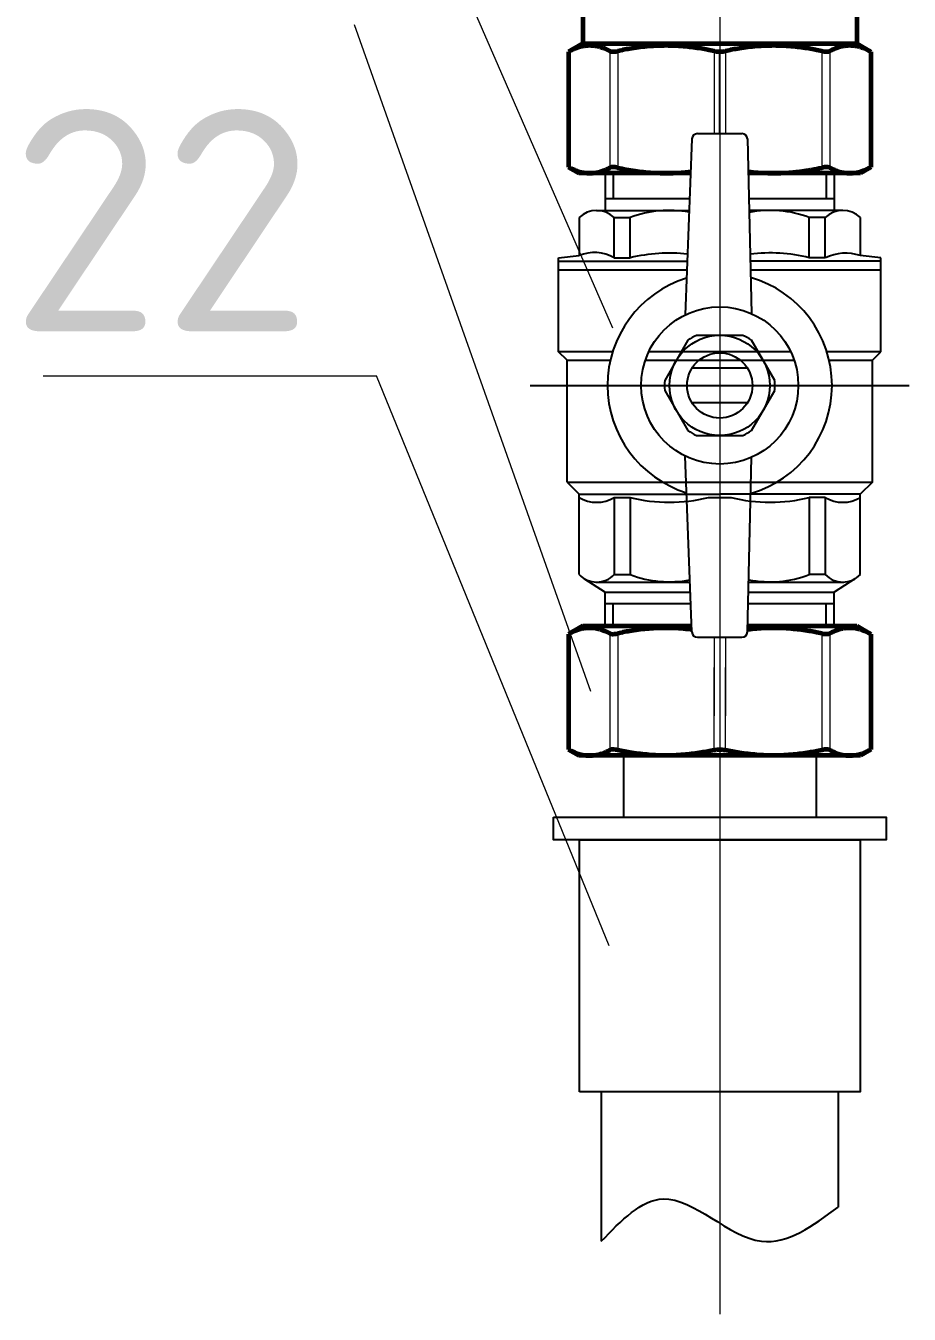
# Model space of a CAD drawing. Header units: millimetres. Extents: x -718 to 68664, y -49984 to -979.
# Drawn here: x 19083 to 20276, y -38811 to -37071 of the extents above; entities that cross this region are included whole.
import ezdxf

# ---------------------------------------------------------------- set-up
doc = ezdxf.new("R2010")
doc.units = ezdxf.units.MM
doc.layers.add('Text', color=7, linetype='Continuous', lineweight=15)
doc.layers.add('ГВС (Т3)_20', color=10, linetype='Continuous', lineweight=25)
doc.styles.add('ISOCPEUR', font='isocpeur.ttf', dxfattribs={"width": 0.65})

msp = doc.modelspace()

# ---------------------------------------------------------------- linework, layer by layer
at = {"layer": 'Text'}
msp.add_line((20020.4, -35223.3), (20020.4, -38810.5), dxfattribs=at)
for points in [[(19876.1, -37479.5), (19502.3, -36622.8)], [(19846.5, -37969.8), (19527.2, -37069.9)], [(19106.9, -37543.5), (19556.9, -37543.5)], [(19871.1, -38313.1), (19556.9, -37543.5)]]:
    msp.add_lwpolyline(points, dxfattribs=at)
at = {"layer": 'ГВС (Т3)_20', "lineweight": 60}
for p, q in [((19835.4, -37055), (19835.4, -37095)), ((20205.4, -37055), (20205.4, -37095)), ((19835.4, -37095), (19816.4, -37106)), ((19835.4, -37095), (20205.4, -37095)), ((20205.4, -37095), (20224.4, -37106)), ((19817.9, -37105.2), (19816.4, -37106)), ((19816.4, -37106), (19816.4, -37261.9)), ((20222.9, -37105.2), (20224.4, -37106)), ((20224.4, -37106), (20224.4, -37261.9)), ((19816.4, -37261.9), (19830.4, -37270)), ((19817.9, -37262.7), (19816.4, -37261.9)), ((19844.8, -37270), (19830.4, -37270)), ((19947.7, -37270), (19844.8, -37270)), ((19981.1, -37270), (19947.7, -37270)), ((20093.1, -37270), (20058.9, -37270)), ((20195.9, -37270), (20093.1, -37270)), ((20210.4, -37270), (20195.9, -37270)), ((20224.4, -37261.9), (20210.4, -37270)), ((20224.4, -37261.9), (20222.9, -37262.7)), ((19835.4, -37881.2), (19816.4, -37892.2)), ((19835.4, -37881.2), (19982.6, -37881.2)), ((20058.1, -37881.2), (20205.4, -37881.2)), ((20205.4, -37881.2), (20224.4, -37892.2)), ((19817.9, -37891.4), (19816.4, -37892.2)), ((19816.4, -37892.2), (19816.4, -38048.1)), ((20222.9, -37891.4), (20224.4, -37892.2)), ((20224.4, -37892.2), (20224.4, -38048.1)), ((19816.4, -38048.1), (19830.4, -38056.2)), ((19817.9, -38048.9), (19816.4, -38048.1)), ((19947.7, -38056.2), (19830.4, -38056.2)), ((20058.9, -38056.2), (19947.7, -38056.2)), ((20093.1, -38056.2), (20058.9, -38056.2)), ((20210.4, -38056.2), (20093.1, -38056.2)), ((20224.4, -38048.1), (20210.4, -38056.2)), ((20224.4, -38048.1), (20222.9, -38048.9))]:
    msp.add_line(p, q, dxfattribs=at)
at = {"layer": 'ГВС (Т3)_20', "ltscale": 0.4}
for p, q in [((20020.4, -37216.6), (20020.4, -37103.3)), ((19764.5, -37556.6), (20276.3, -37556.6))]:
    msp.add_line(p, q, dxfattribs=at)
at = {"layer": 'ГВС (Т3)_20', "lineweight": 18}
for p, q in [((19817.9, -37105.2), (19817.9, -37262.7)), ((19871.8, -37105.2), (19871.8, -37262.7)), ((19882.6, -37105.2), (19882.6, -37262.7)), ((20012.7, -37105.2), (20012.7, -37216.6)), ((20028, -37105.2), (20028, -37216.6)), ((20158.1, -37105.2), (20158.1, -37262.7)), ((20169, -37105.2), (20169, -37262.7)), ((20222.9, -37105.2), (20222.9, -37262.7)), ((20020.4, -37224.1), (20020.4, -37290)), ((19817.9, -37891.4), (19817.9, -38048.9)), ((19871.8, -37891.4), (19871.8, -38048.9)), ((19882.6, -37891.4), (19882.6, -38048.9)), ((20012.7, -37896.6), (20012.7, -38002.8)), ((20028, -37896.6), (20028, -38002.8)), ((20158.1, -37891.4), (20158.1, -38048.9)), ((20169, -37891.4), (20169, -38048.9)), ((20222.9, -37891.4), (20222.9, -38048.9)), ((20012.7, -38048.9), (20012.7, -37937.5)), ((20028, -38048.9), (20028, -37937.5))]:
    msp.add_line(p, q, dxfattribs=at)
at = {"layer": 'ГВС (Т3)_20', "ltscale": 0.5}
for p, q in [((19982.9, -37223.8), (19973.8, -37461.3)), ((19990.3, -37216.6), (20050.4, -37216.6)), ((20057.9, -37223.8), (20063.2, -37459.5)), ((19854.2, -37320.2), (19979.2, -37320.2)), ((20186.6, -37320.2), (20060.1, -37320.2)), ((19877.8, -37330), (19899.4, -37330)), ((20162.9, -37330), (20141.3, -37330)), ((19802.9, -37384.2), (19830.5, -37381.2)), ((20237.9, -37384.2), (20210.2, -37381.2)), ((19802.9, -37388.7), (19802.9, -37384.2)), ((19877.8, -37384.2), (19899.4, -37384.2)), ((20162.9, -37384.2), (20141.3, -37384.2)), ((20237.9, -37388.7), (20237.9, -37384.2)), ((19982.9, -37889.4), (19973.8, -37651.9)), ((20057.9, -37889.4), (20063.2, -37653.7)), ((19830.5, -37703.6), (20020.4, -37703.6)), ((20210.2, -37703.6), (20020.4, -37703.6)), ((19877.8, -37811.9), (19899.4, -37811.9)), ((20162.9, -37811.9), (20141.3, -37811.9)), ((19837, -37817.1), (19865.7, -37835.7)), ((19852.9, -37822), (19980.3, -37822)), ((20059.4, -37822), (20187.8, -37822)), ((20203, -37817.6), (20175.1, -37835.7)), ((19990.3, -37896.6), (20050.4, -37896.6))]:
    msp.add_line(p, q, dxfattribs=at)
at = {"layer": 'ГВС (Т3)_20'}
for p, q in [((19865.7, -37270), (19865.7, -37320.2)), ((19876.7, -37270), (19876.7, -37304.2)), ((20164.1, -37270), (20164.1, -37304.2)), ((20175.1, -37270), (20175.1, -37320.2)), ((19865.7, -37304.2), (19979.8, -37304.2)), ((20059.7, -37304.2), (20175.1, -37304.2)), ((19830.5, -37330), (19830.5, -37381.2)), ((19877.8, -37384.2), (19877.8, -37330)), ((19899.4, -37384.2), (19899.4, -37330)), ((20141.3, -37384.2), (20141.3, -37330)), ((20162.9, -37384.2), (20162.9, -37330)), ((20210.2, -37330), (20210.2, -37381.2)), ((19802.9, -37400.5), (19802.9, -37388.7)), ((19802.9, -37388.7), (19976.5, -37388.7)), ((20237.9, -37388.7), (20061.6, -37388.7)), ((20237.9, -37400.5), (20237.9, -37388.7)), ((19802.9, -37511.2), (19802.9, -37400.5)), ((19802.9, -37400.5), (19976.1, -37400.5)), ((20061.9, -37400.5), (20237.9, -37400.5)), ((20237.9, -37511.2), (20237.9, -37400.5)), ((19814.3, -37522.4), (19802.9, -37511.2)), ((19875.8, -37511.2), (19802.9, -37511.2)), ((20116.3, -37511.2), (19924.5, -37511.2)), ((20237.9, -37511.2), (20165, -37511.2)), ((20226.6, -37522.4), (20237.9, -37511.2)), ((19814.3, -37687.4), (19814.3, -37522.4)), ((19814.3, -37522.4), (19872.7, -37522.4)), ((19919.9, -37522.4), (20120.8, -37522.4)), ((20057.9, -37533.3), (19982.9, -37533.3)), ((20168.1, -37522.4), (20226.6, -37522.4)), ((20226.5, -37687.4), (20226.5, -37522.4)), ((20057.9, -37579.9), (19982.9, -37579.9)), ((19814.3, -37687.4), (20226.5, -37687.4)), ((19814.3, -37687.4), (19830.5, -37703.6)), ((20226.5, -37687.4), (20210.2, -37703.6)), ((19830.5, -37811.9), (19830.5, -37703.6)), ((19877.8, -37707.7), (19899.4, -37707.7)), ((19877.8, -37707.7), (19899.4, -37707.7)), ((19877.8, -37707.7), (19877.8, -37811.9)), ((19899.4, -37707.7), (19899.4, -37811.9)), ((20005.1, -37707.7), (20035.7, -37707.7)), ((20162.9, -37707.7), (20141.3, -37707.7)), ((20162.9, -37707.7), (20141.3, -37707.7)), ((20141.3, -37707.7), (20141.3, -37811.9)), ((20162.9, -37707.7), (20162.9, -37811.9)), ((20210.2, -37811.9), (20210.2, -37703.6)), ((19865.7, -37835.7), (19980.8, -37835.7)), ((19865.7, -37881.2), (19865.7, -37835.7)), ((19865.7, -37850.8), (19981.4, -37850.8)), ((19876.7, -37881.2), (19876.7, -37850.8)), ((20058.8, -37850.8), (20175.1, -37850.8)), ((20059.1, -37835.7), (20175.1, -37835.7)), ((20164.1, -37881.2), (20164.1, -37850.8)), ((20175.1, -37881.2), (20175.1, -37835.7)), ((19890.4, -38056.2), (19890.4, -38139.4)), ((20150.4, -38056.2), (20150.4, -38139.4)), ((19860.4, -38510.2), (19860.4, -38712)), ((20180.4, -38510.2), (20180.4, -38665.8))]:
    msp.add_line(p, q, dxfattribs=at)
for points in [[(19977.5, -37495.7), (19946.1, -37549.9)], [(20051.7, -37489), (19989.1, -37489)], [(20094.6, -37549.9), (20063.3, -37495.7)], [(19946.1, -37563.3), (19977.5, -37617.5)], [(20063.3, -37617.5), (20094.6, -37563.3)], [(19989.1, -37624.3), (20051.7, -37624.3)]]:
    msp.add_lwpolyline(points, dxfattribs=at)
for points in [[(19795.8, -38139.4), (20245, -38139.4), (20245, -38170.2), (19795.8, -38170.2)], [(19830.9, -38510.2), (19830.9, -38170.2), (20209.9, -38170.2), (20209.9, -38510.2)]]:
    msp.add_lwpolyline(points, close=True, dxfattribs=at)
for radius in [106.1, 67.7, 44.1]:
    msp.add_circle((20020.4, -37556.6), radius, dxfattribs=at)
at = {"layer": 'ГВС (Т3)_20', "ltscale": 0.5}
for centre, radius, start, end in [((19990.3, -37224.1), 7.45, 90, 178.0724), ((20050.4, -37224.1), 7.45, 1.9276, 90), ((19854.2, -37353.8), 33.6, 45.2407, 134.7593), ((19952.3, -37467.6), 147.4, 79.5239, 111.007), ((20088.5, -37467.6), 147.4, 68.993, 101.093), ((20186.6, -37353.8), 33.6, 45.2407, 134.7593), ((19854.2, -37789.3), 32.7, 223.6662, 316.3338), ((19952.3, -37674.3), 147.4, 248.993, 280.9075), ((20088.5, -37674.3), 147.4, 258.6479, 291.007), ((20186.6, -37789.3), 32.7, 223.6662, 316.3338), ((19990.3, -37889.1), 7.45, 181.9276, 270), ((20050.4, -37889.1), 7.45, 270, 358.0724)]:
    msp.add_arc(centre, radius, start, end, dxfattribs=at)
at = {"layer": 'ГВС (Т3)_20'}
for centre, radius, start, end in [((19851, -37432), 54.8, 60.6699, 111.8922), ((19952.3, -37605.5), 227.5, 83.7838, 103.4248), ((20088.5, -37594), 216.3, 75.8592, 97.1947), ((20190.5, -37442.4), 64.3, 72.106, 115.332), ((20020.4, -37556.6), 151.6, 107.1601, 252.8399), ((20020.4, -37556.6), 151.6, 285.9657, 74.0343), ((20020.4, -37556.6), 74.5, 114.8362, 125.1638), ((20020.4, -37556.6), 74.5, 54.8362, 65.1638), ((20020.4, -37556.6), 74.5, 174.8362, 185.1638), ((20020.4, -37556.6), 74.5, 354.8362, 5.1638), ((20020.4, -37556.6), 74.5, 234.8362, 245.1638), ((20020.4, -37556.6), 74.5, 294.8362, 305.1638), ((19854.2, -37668.7), 45.7, 238.8131, 301.1869), ((19952.3, -37497.3), 217, 255.9063, 284.0937), ((20088.5, -37497.3), 217, 255.9063, 284.0937), ((20186.6, -37668.7), 45.7, 238.8131, 301.1869)]:
    msp.add_arc(centre, radius, start, end, dxfattribs=at)
at = {"layer": 'ГВС (Т3)_20', "lineweight": 60}
for points, knots in [([(19871.8, -37105.2), (19869.4, -37103.9), (19865.6, -37102.1), (19860.3, -37100.3), (19855.7, -37099), (19850.6, -37098.1), (19845.3, -37097.8), (19840.1, -37098), (19835.3, -37098.7), (19830.5, -37099.9), (19824.7, -37101.9), (19820.5, -37103.8), (19817.9, -37105.2)], [0, 0, 0, 0, 1.732048, 2.812715, 3.809599, 5.068792, 6.499944, 7.626884, 8.77842, 9.934735, 11.08807, 13, 13, 13, 13]), ([(20012.7, -37105.2), (20007, -37103.9), (19997.7, -37102.1), (19985, -37100.3), (19973.9, -37099), (19961.5, -37098.1), (19948.7, -37097.8), (19936.2, -37098), (19924.7, -37098.7), (19913.1, -37099.9), (19899.1, -37101.9), (19888.9, -37103.8), (19882.6, -37105.2)], [0, 0, 0, 0, 1.732048, 2.812715, 3.809599, 5.068792, 6.499944, 7.626884, 8.77842, 9.934735, 11.08807, 13, 13, 13, 13]), ([(20158.1, -37105.2), (20152.4, -37103.9), (20143.1, -37102.1), (20130.5, -37100.3), (20119.3, -37099), (20106.9, -37098.1), (20094.1, -37097.8), (20081.7, -37098), (20070.1, -37098.7), (20058.5, -37099.9), (20044.5, -37101.9), (20034.3, -37103.8), (20028, -37105.2)], [0, 0, 0, 0, 1.732048, 2.812715, 3.809599, 5.068792, 6.499944, 7.626884, 8.77842, 9.934735, 11.08807, 13, 13, 13, 13]), ([(20222.9, -37105.2), (20220.5, -37103.9), (20216.7, -37102.1), (20211.4, -37100.3), (20206.8, -37099), (20201.7, -37098.1), (20196.3, -37097.8), (20191.2, -37098), (20186.4, -37098.7), (20181.6, -37099.9), (20175.8, -37101.9), (20171.6, -37103.8), (20169, -37105.2)], [0, 0, 0, 0, 1.732048, 2.812715, 3.809599, 5.068792, 6.499944, 7.626884, 8.77842, 9.934735, 11.08807, 13, 13, 13, 13]), ([(19871.8, -37105.2), (19872.2, -37105.4), (19873.1, -37105.7), (19874.8, -37105.9), (19876.8, -37106), (19879.2, -37105.8), (19881.3, -37105.5), (19882.6, -37105.2)], [0, 0, 0, 0, 1.521775, 3.271758, 4.355943, 5.766023, 8, 8, 8, 8]), ([(20012.7, -37105.2), (20013.8, -37105.4), (20015.4, -37105.7), (20018, -37105.9), (20020, -37106), (20022.6, -37105.9), (20025.2, -37105.7), (20027.1, -37105.4), (20028, -37105.2)], [0, 0, 0, 0, 2.048622, 2.800821, 4.500089, 5.497181, 7.221201, 9, 9, 9, 9]), ([(20158.1, -37105.2), (20159.3, -37105.4), (20161.7, -37105.8), (20164.4, -37106), (20166.3, -37105.9), (20167.8, -37105.7), (20168.6, -37105.4), (20169, -37105.2)], [0, 0, 0, 0, 1.979622, 4.120013, 5.247781, 6.418845, 8, 8, 8, 8]), ([(19817.9, -37262.7), (19820.7, -37264.2), (19825.6, -37266.4), (19832.4, -37268.5), (19838.6, -37269.7), (19842.7, -37270), (19844.8, -37270)], [0, 0, 0, 0, 2.19885, 3.884032, 5.308578, 7, 7, 7, 7]), ([(19844.8, -37270), (19846.6, -37270), (19849.9, -37269.8), (19854.4, -37269.1), (19858.8, -37268), (19862.6, -37266.8), (19867.1, -37265), (19870, -37263.7), (19871.8, -37262.7)], [0, 0, 0, 0, 1.715194, 3.30524, 4.509115, 6.071979, 7.140077, 9, 9, 9, 9]), ([(19882.6, -37262.7), (19881.4, -37262.4), (19879.1, -37262), (19876.4, -37261.9), (19874.4, -37262), (19873, -37262.2), (19872.2, -37262.5), (19871.8, -37262.7)], [0, 0, 0, 0, 1.979622, 4.120013, 5.247781, 6.418845, 8, 8, 8, 8]), ([(19882.6, -37262.7), (19886.4, -37263.5), (19894.2, -37265.1), (19905.6, -37267), (19917.6, -37268.5), (19930.1, -37269.5), (19940.4, -37269.9), (19946.4, -37270), (19947.7, -37270)], [0, 0, 0, 0, 1.599833, 3.270406, 4.746622, 6.555027, 8.456082, 9, 9, 9, 9]), ([(19947.7, -37270), (19951.8, -37270), (19959.9, -37269.8), (19970.8, -37269.1), (19977.8, -37268.4), (19980.9, -37268), (19981.2, -37268)], [0, 0, 0, 0, 1.715194, 3.30524, 4.509115, 4.610644, 4.610644, 4.610644, 4.610644]), ([(20058.9, -37267.9), (20060, -37268.1), (20065.4, -37268.7), (20075.5, -37269.5), (20085.8, -37269.9), (20091.8, -37270), (20093.1, -37270)], [4.29239, 4.29239, 4.29239, 4.29239, 4.746622, 6.555027, 8.456082, 9, 9, 9, 9]), ([(20093.1, -37270), (20097.3, -37270), (20105.3, -37269.8), (20116.2, -37269.1), (20126.7, -37268), (20136, -37266.8), (20146.7, -37265), (20153.7, -37263.7), (20158.1, -37262.7)], [0, 0, 0, 0, 1.715194, 3.30524, 4.509115, 6.071979, 7.140077, 9, 9, 9, 9]), ([(20169, -37262.7), (20168.6, -37262.5), (20167.6, -37262.1), (20166, -37261.9), (20164, -37261.9), (20161.6, -37262.1), (20159.5, -37262.4), (20158.1, -37262.7)], [0, 0, 0, 0, 1.521775, 3.271758, 4.355943, 5.766023, 8, 8, 8, 8]), ([(20169, -37262.7), (20171.8, -37264.2), (20176.7, -37266.4), (20183.5, -37268.5), (20189.7, -37269.7), (20193.7, -37270), (20195.9, -37270)], [0, 0, 0, 0, 2.198848, 3.88403, 5.308577, 7, 7, 7, 7]), ([(20195.9, -37270), (20197.6, -37270), (20201, -37269.8), (20205.5, -37269.1), (20209.9, -37268), (20213.7, -37266.8), (20218.1, -37265), (20221, -37263.7), (20222.9, -37262.7)], [0, 0, 0, 0, 1.715194, 3.30524, 4.509115, 6.071979, 7.140077, 9, 9, 9, 9]), ([(19871.8, -37891.4), (19869.4, -37890.2), (19865.6, -37888.4), (19860.3, -37886.5), (19855.7, -37885.3), (19850.6, -37884.3), (19845.3, -37884), (19840.1, -37884.3), (19835.3, -37885), (19830.5, -37886.1), (19824.7, -37888.1), (19820.5, -37890), (19817.9, -37891.4)], [0, 0, 0, 0, 1.732048, 2.812715, 3.809599, 5.068792, 6.499944, 7.626884, 8.77842, 9.934735, 11.08807, 13, 13, 13, 13]), ([(19982.7, -37886.3), (19980.1, -37886), (19973.2, -37885.2), (19961.5, -37884.3), (19948.7, -37884), (19936.2, -37884.3), (19924.7, -37885), (19913.1, -37886.1), (19899.1, -37888.1), (19888.9, -37890), (19882.6, -37891.4)], [3.012706, 3.012706, 3.012706, 3.012706, 3.809599, 5.068792, 6.499944, 7.626884, 8.77842, 9.934735, 11.08807, 13, 13, 13, 13]), ([(20158.1, -37891.4), (20152.4, -37890.2), (20143.1, -37888.4), (20130.5, -37886.5), (20119.3, -37885.3), (20106.9, -37884.3), (20094.1, -37884), (20081.7, -37884.3), (20070.1, -37885), (20062.2, -37885.8), (20058.2, -37886.3), (20058, -37886.3)], [0, 0, 0, 0, 1.732048, 2.812715, 3.809599, 5.068792, 6.499944, 7.626884, 8.77842, 9.934735, 9.992305, 9.992305, 9.992305, 9.992305]), ([(20222.9, -37891.4), (20220.5, -37890.2), (20216.7, -37888.4), (20211.4, -37886.5), (20206.8, -37885.3), (20201.7, -37884.3), (20196.3, -37884), (20191.2, -37884.3), (20186.4, -37885), (20181.6, -37886.1), (20175.8, -37888.1), (20171.6, -37890), (20169, -37891.4)], [0, 0, 0, 0, 1.732048, 2.812715, 3.809599, 5.068792, 6.499944, 7.626884, 8.77842, 9.934735, 11.08807, 13, 13, 13, 13]), ([(19871.8, -37891.4), (19872.2, -37891.6), (19873.1, -37892), (19874.8, -37892.2), (19876.8, -37892.2), (19879.2, -37892), (19881.3, -37891.7), (19882.6, -37891.4)], [0, 0, 0, 0, 1.521775, 3.271758, 4.355943, 5.766023, 8, 8, 8, 8]), ([(20158.1, -37891.4), (20159.3, -37891.7), (20161.7, -37892.1), (20164.4, -37892.2), (20166.3, -37892.1), (20167.8, -37891.9), (20168.6, -37891.6), (20169, -37891.4)], [0, 0, 0, 0, 1.979622, 4.120013, 5.247781, 6.418845, 8, 8, 8, 8]), ([(19817.9, -38048.9), (19820.7, -38050.4), (19825.6, -38052.6), (19832.4, -38054.8), (19838.6, -38056), (19842.7, -38056.2), (19844.8, -38056.2)], [0, 0, 0, 0, 2.19885, 3.884032, 5.308578, 7, 7, 7, 7]), ([(19844.8, -38056.2), (19846.6, -38056.2), (19849.9, -38056), (19854.4, -38055.3), (19858.8, -38054.3), (19862.6, -38053.1), (19867.1, -38051.3), (19870, -38049.9), (19871.8, -38048.9)], [0, 0, 0, 0, 1.715194, 3.30524, 4.509115, 6.071979, 7.140077, 9, 9, 9, 9]), ([(19882.6, -38048.9), (19881.4, -38048.7), (19879.1, -38048.3), (19876.4, -38048.1), (19874.4, -38048.2), (19873, -38048.4), (19872.2, -38048.7), (19871.8, -38048.9)], [0, 0, 0, 0, 1.979622, 4.120013, 5.247781, 6.418845, 8, 8, 8, 8]), ([(20012.7, -38048.9), (20007, -38050.2), (19997.7, -38052), (19985, -38053.8), (19973.9, -38055.1), (19961.5, -38056), (19948.7, -38056.3), (19936.2, -38056.1), (19924.7, -38055.4), (19913.1, -38054.2), (19899.1, -38052.2), (19888.9, -38050.3), (19882.6, -38048.9)], [0, 0, 0, 0, 1.732048, 2.812715, 3.809599, 5.068792, 6.499944, 7.626884, 8.77842, 9.934735, 11.08807, 13, 13, 13, 13]), ([(20012.7, -38048.9), (20013.8, -38048.7), (20015.4, -38048.4), (20018, -38048.2), (20020, -38048.1), (20022.6, -38048.2), (20025.2, -38048.4), (20027.1, -38048.7), (20028, -38048.9)], [0, 0, 0, 0, 2.048622, 2.800821, 4.500089, 5.497181, 7.221201, 9, 9, 9, 9]), ([(20158.1, -38048.9), (20152.4, -38050.2), (20143.1, -38052), (20130.5, -38053.8), (20119.3, -38055.1), (20106.9, -38056), (20094.1, -38056.3), (20081.7, -38056.1), (20070.1, -38055.4), (20058.5, -38054.2), (20044.5, -38052.2), (20034.3, -38050.3), (20028, -38048.9)], [0, 0, 0, 0, 1.732048, 2.812715, 3.809599, 5.068792, 6.499944, 7.626884, 8.77842, 9.934735, 11.08807, 13, 13, 13, 13]), ([(20169, -38048.9), (20168.6, -38048.7), (20167.6, -38048.4), (20166, -38048.2), (20164, -38048.1), (20161.6, -38048.3), (20159.5, -38048.6), (20158.1, -38048.9)], [0, 0, 0, 0, 1.521775, 3.271758, 4.355943, 5.766023, 8, 8, 8, 8]), ([(20169, -38048.9), (20171.8, -38050.4), (20176.7, -38052.6), (20183.5, -38054.8), (20189.7, -38056), (20193.7, -38056.2), (20195.9, -38056.2)], [0, 0, 0, 0, 2.198848, 3.88403, 5.308577, 7, 7, 7, 7]), ([(20195.9, -38056.2), (20197.6, -38056.2), (20201, -38056), (20205.5, -38055.3), (20209.9, -38054.3), (20213.7, -38053.1), (20218.1, -38051.3), (20221, -38049.9), (20222.9, -38048.9)], [0, 0, 0, 0, 1.715194, 3.30524, 4.509115, 6.071979, 7.140077, 9, 9, 9, 9])]:
    msp.add_open_spline(points, degree=3, knots=knots, dxfattribs=at)
at = {"layer": 'ГВС (Т3)_20'}
msp.add_spline([(19860.4, -38712), (19943.9, -38654.8), (20076.8, -38712), (20180.4, -38665.8)], degree=3, dxfattribs=at)

# ---------------------------------------------------------------- texts
at = {"layer": 'Text', "style": 'ISOCPEUR'}
msp.add_text('22', height=300, dxfattribs=at).set_placement((19061.9, -37483.5))

doc.saveas('drawing.dxf')
